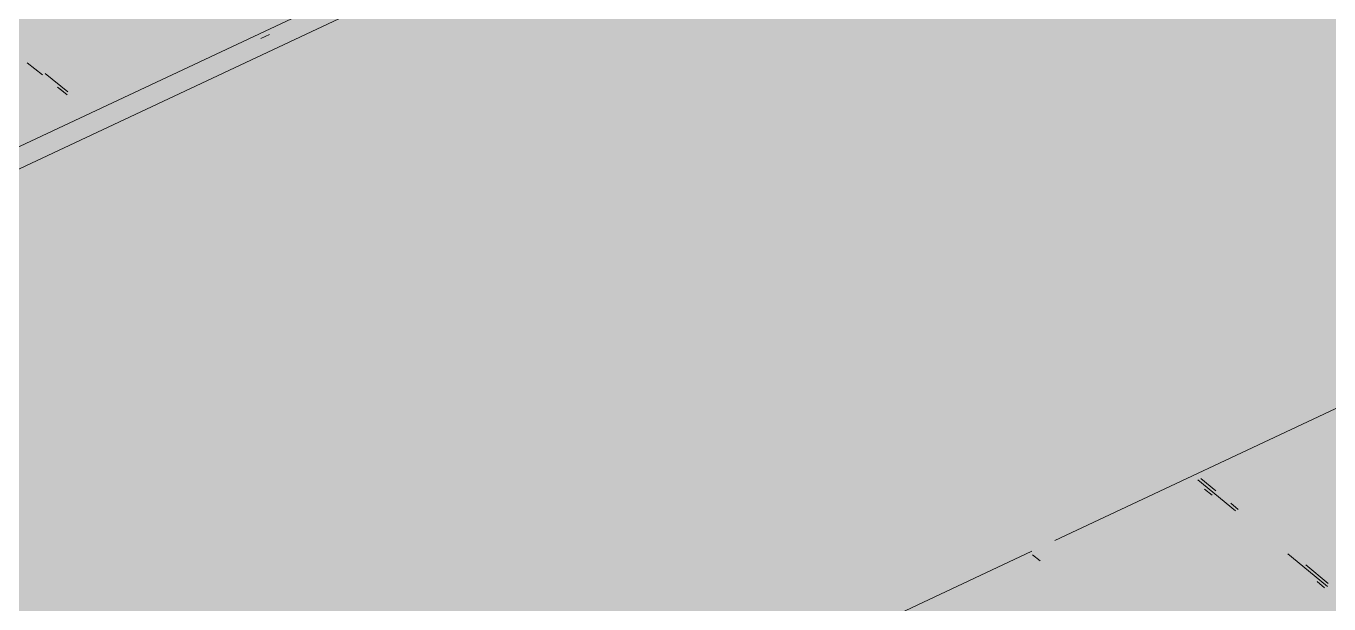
# Model space of a CAD drawing. Header units: millimetres. Extents: x 5 to 1315, y 5 to 292.
# Drawn here: x 1183.98 to 1189.68, y 91.33 to 93.86 of the extents above; entities that cross this region are included whole.
import ezdxf

# ---------------------------------------------------------------- set-up
doc = ezdxf.new("R2010")
doc.units = ezdxf.units.MM
doc.layers.add('EXISTING', color=7, linetype='Continuous')
doc.layers.add('IMAGES', color=7, linetype='Continuous')

# ---------------------------------------------------------------- blocks, each defined once
blk = doc.blocks.new('SHEET_03')
at = {"layer": 'EXISTING', "color": 250, "lineweight": 9}
for p, q in [((282.3912, 92.5982), (286.2054, 94.3889)), ((282.3912, 92.5007), (286.2054, 94.2914)), ((285.0101, 93.8035), (285.0486, 93.8216)), ((283.989, 93.6972), (284.0554, 93.6445)), ((284.1675, 93.5714), (284.0679, 93.6504)), ((284.1218, 93.5918), (284.155, 93.5655)), ((284.1644, 93.5577), (284.1312, 93.5841)), ((288.4794, 91.6112), (292.2551, 93.3838)), ((289.1823, 91.8276), (289.1168, 91.8815)), ((289.1043, 91.8756), (289.2681, 91.741)), ((289.1664, 91.8083), (289.1337, 91.8353)), ((289.2806, 91.7468), (289.2479, 91.7738)), ((284.6027, 89.7912), (288.3784, 91.5638)), ((288.3823, 91.5482), (288.415, 91.5213)), ((289.4975, 91.5524), (289.6613, 91.4178)), ((289.6738, 91.4236), (289.5755, 91.5044)), ((289.6579, 91.4043), (289.6251, 91.4313)), ((289.6704, 91.4102), (289.6376, 91.4371))]:
    blk.add_line(p, q, dxfattribs=at)
at = {"layer": 'IMAGES', "color": 7}
for points in [[(285.2873, 93.797), (285.3836, 93.797), (285.2873, 94.0863), (285.3836, 94.0863)], [(283.9382, 93.797), (284.0345, 93.797), (283.9382, 93.8935), (284.0345, 93.8935)], [(284.0345, 93.797), (284.5164, 93.797), (284.0345, 93.8935), (284.5164, 93.8935)], [(284.5164, 93.797), (284.7091, 93.797), (284.5164, 93.8935), (284.7091, 93.8935)], [(284.7091, 93.797), (284.9018, 93.797), (284.7091, 93.8935), (284.9018, 93.8935)], [(284.9018, 93.797), (284.9982, 93.797), (284.9018, 93.8935), (284.9982, 93.8935)], [(284.9982, 93.797), (285.0945, 93.797), (284.9982, 93.8935), (285.0945, 93.8935)], [(285.0945, 93.797), (285.1909, 93.797), (285.0945, 93.8935), (285.1909, 93.8935)], [(285.1909, 93.797), (285.2873, 93.797), (285.1909, 93.8935), (285.2873, 93.8935)], [(285.3836, 93.797), (285.5764, 93.797), (285.3836, 93.8935), (285.5764, 93.8935)], [(285.5764, 93.797), (285.7691, 93.797), (285.5764, 93.8935), (285.7691, 93.8935)], [(285.7691, 93.797), (287.6, 93.797), (285.7691, 93.8935), (287.6, 93.8935)], [(287.6, 93.797), (287.7927, 93.797), (287.6, 93.8935), (287.7927, 93.8935)], [(287.7927, 93.797), (287.8891, 93.797), (287.7927, 93.8935), (287.8891, 93.8935)], [(287.8891, 93.797), (287.9855, 93.797), (287.8891, 93.8935), (287.9855, 93.8935)], [(287.9855, 93.797), (288.1782, 93.797), (287.9855, 93.8935), (288.1782, 93.8935)], [(288.1782, 93.797), (288.2745, 93.797), (288.1782, 93.8935), (288.2745, 93.8935)], [(288.2745, 93.797), (288.3709, 93.797), (288.2745, 93.8935), (288.3709, 93.8935)], [(288.3709, 93.797), (292.8036, 93.797), (288.3709, 93.8935), (292.8036, 93.8935)], [(283.9382, 93.7006), (284.0345, 93.7006), (283.9382, 93.797), (284.0345, 93.797)], [(284.0345, 93.7006), (284.1309, 93.7006), (284.0345, 93.797), (284.1309, 93.797)], [(284.1309, 93.7006), (284.2273, 93.7006), (284.1309, 93.797), (284.2273, 93.797)], [(284.2273, 93.7006), (284.42, 93.7006), (284.2273, 93.797), (284.42, 93.797)], [(284.42, 93.7006), (284.5164, 93.7006), (284.42, 93.797), (284.5164, 93.797)], [(284.5164, 93.7006), (284.6127, 93.7006), (284.5164, 93.797), (284.6127, 93.797)], [(284.6127, 93.7006), (284.7091, 93.7006), (284.6127, 93.797), (284.7091, 93.797)], [(284.7091, 93.7006), (284.8055, 93.7006), (284.7091, 93.797), (284.8055, 93.797)], [(284.8055, 93.7006), (284.9018, 93.7006), (284.8055, 93.797), (284.9018, 93.797)], [(284.9018, 93.6042), (284.9982, 93.6042), (284.9018, 93.797), (284.9982, 93.797)], [(284.9982, 93.7006), (285.0945, 93.7006), (284.9982, 93.797), (285.0945, 93.797)], [(285.0945, 93.7006), (285.2873, 93.7006), (285.0945, 93.797), (285.2873, 93.797)], [(285.2873, 93.7006), (285.3836, 93.7006), (285.2873, 93.797), (285.3836, 93.797)], [(285.3836, 93.7006), (285.5764, 93.7006), (285.3836, 93.797), (285.5764, 93.797)], [(285.5764, 93.7006), (287.8891, 93.7006), (285.5764, 93.797), (287.8891, 93.797)], [(287.8891, 93.7006), (287.9855, 93.7006), (287.8891, 93.797), (287.9855, 93.797)], [(287.9855, 93.7006), (288.0818, 93.7006), (287.9855, 93.797), (288.0818, 93.797)], [(288.0818, 93.7006), (288.1782, 93.7006), (288.0818, 93.797), (288.1782, 93.797)], [(288.1782, 93.7006), (288.2745, 93.7006), (288.1782, 93.797), (288.2745, 93.797)], [(288.2745, 93.7006), (292.6109, 93.7006), (288.2745, 93.797), (292.6109, 93.797)], [(283.9382, 93.6042), (284.1309, 93.6042), (283.9382, 93.7006), (284.1309, 93.7006)], [(284.1309, 93.6042), (284.3236, 93.6042), (284.1309, 93.7006), (284.3236, 93.7006)], [(284.3236, 93.6042), (284.42, 93.6042), (284.3236, 93.7006), (284.42, 93.7006)], [(284.42, 93.6042), (284.7091, 93.6042), (284.42, 93.7006), (284.7091, 93.7006)], [(284.7091, 93.6042), (284.8055, 93.6042), (284.7091, 93.7006), (284.8055, 93.7006)], [(284.8055, 93.6042), (284.9018, 93.6042), (284.8055, 93.7006), (284.9018, 93.7006)], [(284.9982, 93.6042), (285.0945, 93.6042), (284.9982, 93.7006), (285.0945, 93.7006)], [(285.0945, 93.6042), (285.1909, 93.6042), (285.0945, 93.7006), (285.1909, 93.7006)], [(285.1909, 93.6042), (285.3836, 93.6042), (285.1909, 93.7006), (285.3836, 93.7006)], [(285.3836, 93.6042), (287.9855, 93.6042), (285.3836, 93.7006), (287.9855, 93.7006)], [(287.9855, 93.6042), (288.1782, 93.6042), (287.9855, 93.7006), (288.1782, 93.7006)], [(288.1782, 93.6042), (292.2255, 93.6042), (288.1782, 93.7006), (292.2255, 93.7006)], [(283.9382, 93.5078), (284.0345, 93.5078), (283.9382, 93.6042), (284.0345, 93.6042)], [(284.0345, 93.5078), (284.1309, 93.5078), (284.0345, 93.6042), (284.1309, 93.6042)], [(284.1309, 93.5078), (284.3236, 93.5078), (284.1309, 93.6042), (284.3236, 93.6042)], [(284.3236, 93.5078), (284.42, 93.5078), (284.3236, 93.6042), (284.42, 93.6042)], [(284.42, 93.5078), (284.5164, 93.5078), (284.42, 93.6042), (284.5164, 93.6042)], [(284.5164, 93.5078), (284.6127, 93.5078), (284.5164, 93.6042), (284.6127, 93.6042)], [(284.6127, 93.5078), (284.7091, 93.5078), (284.6127, 93.6042), (284.7091, 93.6042)], [(284.7091, 93.5078), (284.8055, 93.5078), (284.7091, 93.6042), (284.8055, 93.6042)], [(284.8055, 93.5078), (284.9018, 93.5078), (284.8055, 93.6042), (284.9018, 93.6042)], [(284.9018, 93.5078), (284.9982, 93.5078), (284.9018, 93.6042), (284.9982, 93.6042)], [(284.9982, 93.5078), (285.0945, 93.5078), (284.9982, 93.6042), (285.0945, 93.6042)], [(285.0945, 93.5078), (292.1291, 93.5078), (285.0945, 93.6042), (292.1291, 93.6042)], [(283.9382, 93.4114), (284.1309, 93.4114), (283.9382, 93.5078), (284.1309, 93.5078)], [(284.1309, 93.4114), (284.2273, 93.4114), (284.1309, 93.5078), (284.2273, 93.5078)], [(284.2273, 93.4114), (284.3236, 93.4114), (284.2273, 93.5078), (284.3236, 93.5078)], [(284.3236, 93.4114), (284.5164, 93.4114), (284.3236, 93.5078), (284.5164, 93.5078)], [(284.5164, 93.4114), (284.6127, 93.4114), (284.5164, 93.5078), (284.6127, 93.5078)], [(284.6127, 93.4114), (284.7091, 93.4114), (284.6127, 93.5078), (284.7091, 93.5078)], [(284.7091, 93.4114), (284.9982, 93.4114), (284.7091, 93.5078), (284.9982, 93.5078)], [(284.9982, 93.4114), (292.0327, 93.4114), (284.9982, 93.5078), (292.0327, 93.5078)], [(283.9382, 93.315), (284.0345, 93.315), (283.9382, 93.4114), (284.0345, 93.4114)], [(284.0345, 93.315), (284.1309, 93.315), (284.0345, 93.4114), (284.1309, 93.4114)], [(284.1309, 93.315), (284.2273, 93.315), (284.1309, 93.4114), (284.2273, 93.4114)], [(284.2273, 93.315), (284.3236, 93.315), (284.2273, 93.4114), (284.3236, 93.4114)], [(284.3236, 93.315), (284.42, 93.315), (284.3236, 93.4114), (284.42, 93.4114)], [(284.42, 93.315), (284.6127, 93.315), (284.42, 93.4114), (284.6127, 93.4114)], [(284.6127, 93.315), (284.7091, 93.315), (284.6127, 93.4114), (284.7091, 93.4114)], [(284.7091, 93.315), (291.7436, 93.315), (284.7091, 93.4114), (291.7436, 93.4114)], [(283.9382, 93.2186), (284.0345, 93.2186), (283.9382, 93.315), (284.0345, 93.315)], [(284.0345, 93.2186), (284.1309, 93.2186), (284.0345, 93.315), (284.1309, 93.315)], [(284.1309, 93.2186), (284.2273, 93.2186), (284.1309, 93.315), (284.2273, 93.315)], [(284.2273, 93.2186), (284.3236, 93.2186), (284.2273, 93.315), (284.3236, 93.315)], [(284.3236, 93.2186), (284.6127, 93.2186), (284.3236, 93.315), (284.6127, 93.315)], [(284.6127, 93.2186), (291.6473, 93.2186), (284.6127, 93.315), (291.6473, 93.315)], [(283.9382, 93.1222), (284.0345, 93.1222), (283.9382, 93.2186), (284.0345, 93.2186)], [(284.0345, 93.1222), (284.1309, 93.1222), (284.0345, 93.2186), (284.1309, 93.2186)], [(284.1309, 93.1222), (284.3236, 93.1222), (284.1309, 93.2186), (284.3236, 93.2186)], [(284.3236, 93.1222), (291.2618, 93.1222), (284.3236, 93.2186), (291.2618, 93.2186)], [(283.9382, 93.0258), (284.1309, 93.0258), (283.9382, 93.1222), (284.1309, 93.1222)], [(284.1309, 93.0258), (291.0691, 93.0258), (284.1309, 93.1222), (291.0691, 93.1222)], [(283.9382, 92.9294), (290.8764, 92.9294), (283.9382, 93.0258), (290.8764, 93.0258)], [(283.7455, 92.833), (290.6836, 92.833), (283.7455, 92.9294), (290.6836, 92.9294)], [(283.5527, 92.7366), (290.5873, 92.7366), (283.5527, 92.833), (290.5873, 92.833)], [(283.36, 92.6402), (290.2982, 92.6402), (283.36, 92.7366), (290.2982, 92.7366)], [(283.0709, 92.5438), (290.1055, 92.5438), (283.0709, 92.6402), (290.1055, 92.6402)], [(282.8782, 92.4474), (289.9127, 92.4474), (282.8782, 92.5438), (289.9127, 92.5438)], [(282.6855, 92.351), (289.72, 92.351), (282.6855, 92.4474), (289.72, 92.4474)], [(282.5891, 92.2546), (289.4309, 92.2546), (282.5891, 92.351), (289.4309, 92.351)], [(289.4309, 92.2546), (289.5273, 92.2546), (289.4309, 92.351), (289.5273, 92.351)], [(289.5273, 92.2546), (289.6236, 92.2546), (289.5273, 92.351), (289.6236, 92.351)], [(289.6236, 92.1582), (289.72, 92.1582), (289.6236, 92.351), (289.72, 92.351)], [(282.2036, 92.1582), (289.3345, 92.1582), (282.2036, 92.2546), (289.3345, 92.2546)], [(289.3345, 92.1582), (289.4309, 92.1582), (289.3345, 92.2546), (289.4309, 92.2546)], [(289.4309, 92.1582), (289.5273, 92.1582), (289.4309, 92.2546), (289.5273, 92.2546)], [(289.5273, 92.1582), (289.6236, 92.1582), (289.5273, 92.2546), (289.6236, 92.2546)], [(282.1073, 92.0618), (289.0455, 92.0618), (282.1073, 92.1582), (289.0455, 92.1582)], [(289.0455, 92.0618), (289.1418, 92.0618), (289.0455, 92.1582), (289.1418, 92.1582)], [(289.1418, 92.0618), (289.2382, 92.0618), (289.1418, 92.1582), (289.2382, 92.1582)], [(289.2382, 92.0618), (289.3345, 92.0618), (289.2382, 92.1582), (289.3345, 92.1582)], [(289.3345, 92.0618), (289.4309, 92.0618), (289.3345, 92.1582), (289.4309, 92.1582)], [(289.4309, 92.0618), (289.5273, 92.0618), (289.4309, 92.1582), (289.5273, 92.1582)], [(289.5273, 92.0618), (289.6236, 92.0618), (289.5273, 92.1582), (289.6236, 92.1582)], [(289.6236, 92.0618), (289.72, 92.0618), (289.6236, 92.1582), (289.72, 92.1582)], [(281.8182, 91.9654), (288.8527, 91.9654), (281.8182, 92.0618), (288.8527, 92.0618)], [(288.8527, 91.9654), (288.9491, 91.9654), (288.8527, 92.0618), (288.9491, 92.0618)], [(288.9491, 91.9654), (289.0455, 91.9654), (288.9491, 92.0618), (289.0455, 92.0618)], [(289.0455, 91.9654), (289.1418, 91.9654), (289.0455, 92.0618), (289.1418, 92.0618)], [(289.1418, 91.9654), (289.3345, 91.9654), (289.1418, 92.0618), (289.3345, 92.0618)], [(289.3345, 91.9654), (289.4309, 91.9654), (289.3345, 92.0618), (289.4309, 92.0618)], [(289.4309, 91.9654), (289.5273, 91.9654), (289.4309, 92.0618), (289.5273, 92.0618)], [(289.5273, 91.9654), (289.6236, 91.9654), (289.5273, 92.0618), (289.6236, 92.0618)], [(289.6236, 91.9654), (289.72, 91.9654), (289.6236, 92.0618), (289.72, 92.0618)], [(281.7218, 91.869), (288.66, 91.869), (281.7218, 91.9654), (288.66, 91.9654)], [(288.66, 91.869), (288.7564, 91.869), (288.66, 91.9654), (288.7564, 91.9654)], [(288.7564, 91.869), (288.8527, 91.869), (288.7564, 91.9654), (288.8527, 91.9654)], [(288.8527, 91.869), (288.9491, 91.869), (288.8527, 91.9654), (288.9491, 91.9654)], [(288.9491, 91.869), (289.0455, 91.869), (288.9491, 91.9654), (289.0455, 91.9654)], [(289.0455, 91.869), (289.1418, 91.869), (289.0455, 91.9654), (289.1418, 91.9654)], [(289.1418, 91.869), (289.2382, 91.869), (289.1418, 91.9654), (289.2382, 91.9654)], [(289.2382, 91.869), (289.3345, 91.869), (289.2382, 91.9654), (289.3345, 91.9654)], [(289.3345, 91.869), (289.5273, 91.869), (289.3345, 91.9654), (289.5273, 91.9654)], [(289.5273, 91.869), (289.6236, 91.869), (289.5273, 91.9654), (289.6236, 91.9654)], [(289.6236, 91.869), (289.8164, 91.869), (289.6236, 91.9654), (289.8164, 91.9654)], [(281.4327, 91.7726), (288.4673, 91.7726), (281.4327, 91.869), (288.4673, 91.869)], [(288.4673, 91.7726), (288.66, 91.7726), (288.4673, 91.869), (288.66, 91.869)], [(288.66, 91.7726), (288.8527, 91.7726), (288.66, 91.869), (288.8527, 91.869)], [(288.8527, 91.7726), (288.9491, 91.7726), (288.8527, 91.869), (288.9491, 91.869)], [(288.9491, 91.7726), (289.0455, 91.7726), (288.9491, 91.869), (289.0455, 91.869)], [(289.0455, 91.7726), (289.1418, 91.7726), (289.0455, 91.869), (289.1418, 91.869)], [(289.1418, 91.7726), (289.2382, 91.7726), (289.1418, 91.869), (289.2382, 91.869)], [(289.2382, 91.7726), (289.3345, 91.7726), (289.2382, 91.869), (289.3345, 91.869)], [(289.3345, 91.7726), (289.4309, 91.7726), (289.3345, 91.869), (289.4309, 91.869)], [(289.4309, 91.7726), (289.9127, 91.7726), (289.4309, 91.869), (289.9127, 91.869)], [(281.3364, 91.6762), (288.2745, 91.6762), (281.3364, 91.7726), (288.2745, 91.7726)], [(288.2745, 91.6762), (288.3709, 91.6762), (288.2745, 91.7726), (288.3709, 91.7726)], [(288.3709, 91.6762), (288.4673, 91.6762), (288.3709, 91.7726), (288.4673, 91.7726)], [(288.4673, 91.6762), (288.5636, 91.6762), (288.4673, 91.7726), (288.5636, 91.7726)], [(288.5636, 91.6762), (288.66, 91.6762), (288.5636, 91.7726), (288.66, 91.7726)], [(288.66, 91.6762), (288.7564, 91.6762), (288.66, 91.7726), (288.7564, 91.7726)], [(288.7564, 91.6762), (288.8527, 91.6762), (288.7564, 91.7726), (288.8527, 91.7726)], [(288.8527, 91.6762), (288.9491, 91.6762), (288.8527, 91.7726), (288.9491, 91.7726)], [(288.9491, 91.6762), (289.0455, 91.6762), (288.9491, 91.7726), (289.0455, 91.7726)], [(289.0455, 91.6762), (289.1418, 91.6762), (289.0455, 91.7726), (289.1418, 91.7726)], [(289.1418, 91.6762), (289.2382, 91.6762), (289.1418, 91.7726), (289.2382, 91.7726)], [(289.2382, 91.6762), (289.3345, 91.6762), (289.2382, 91.7726), (289.3345, 91.7726)], [(289.3345, 91.6762), (289.4309, 91.6762), (289.3345, 91.7726), (289.4309, 91.7726)], [(289.4309, 91.6762), (289.5273, 91.6762), (289.4309, 91.7726), (289.5273, 91.7726)], [(289.5273, 91.6762), (290.2018, 91.6762), (289.5273, 91.7726), (290.2018, 91.7726)], [(281.0473, 91.5798), (288.0818, 91.5798), (281.0473, 91.6762), (288.0818, 91.6762)], [(288.0818, 91.5798), (288.1782, 91.5798), (288.0818, 91.6762), (288.1782, 91.6762)], [(288.1782, 91.4834), (288.2745, 91.4834), (288.1782, 91.6762), (288.2745, 91.6762)], [(288.2745, 91.5798), (288.3709, 91.5798), (288.2745, 91.6762), (288.3709, 91.6762)], [(288.3709, 91.5798), (288.66, 91.5798), (288.3709, 91.6762), (288.66, 91.6762)], [(288.66, 91.4834), (288.7564, 91.4834), (288.66, 91.6762), (288.7564, 91.6762)], [(288.7564, 91.4834), (288.8527, 91.4834), (288.7564, 91.6762), (288.8527, 91.6762)], [(288.8527, 91.5798), (288.9491, 91.5798), (288.8527, 91.6762), (288.9491, 91.6762)], [(288.9491, 91.5798), (289.1418, 91.5798), (288.9491, 91.6762), (289.1418, 91.6762)], [(289.1418, 91.5798), (289.3345, 91.5798), (289.1418, 91.6762), (289.3345, 91.6762)], [(289.3345, 91.5798), (289.5273, 91.5798), (289.3345, 91.6762), (289.5273, 91.6762)], [(289.5273, 91.5798), (289.6236, 91.5798), (289.5273, 91.6762), (289.6236, 91.6762)], [(289.6236, 91.5798), (290.1055, 91.5798), (289.6236, 91.6762), (290.1055, 91.6762)], [(280.8545, 91.4834), (287.7927, 91.4834), (280.8545, 91.5798), (287.7927, 91.5798)], [(287.7927, 91.4834), (287.9855, 91.4834), (287.7927, 91.5798), (287.9855, 91.5798)], [(287.9855, 91.4834), (288.1782, 91.4834), (287.9855, 91.5798), (288.1782, 91.5798)], [(288.2745, 91.4834), (288.3709, 91.4834), (288.2745, 91.5798), (288.3709, 91.5798)], [(288.3709, 91.4834), (288.4673, 91.4834), (288.3709, 91.5798), (288.4673, 91.5798)], [(288.4673, 91.4834), (288.5636, 91.4834), (288.4673, 91.5798), (288.5636, 91.5798)], [(288.5636, 91.4834), (288.66, 91.4834), (288.5636, 91.5798), (288.66, 91.5798)], [(288.8527, 91.4834), (289.4309, 91.4834), (288.8527, 91.5798), (289.4309, 91.5798)], [(289.4309, 91.4834), (289.6236, 91.4834), (289.4309, 91.5798), (289.6236, 91.5798)], [(289.6236, 91.4834), (289.72, 91.4834), (289.6236, 91.5798), (289.72, 91.5798)], [(280.7582, 91.387), (287.6, 91.387), (280.7582, 91.4834), (287.6, 91.4834)], [(287.6, 91.387), (287.6964, 91.387), (287.6, 91.4834), (287.6964, 91.4834)], [(287.6964, 91.387), (287.7927, 91.387), (287.6964, 91.4834), (287.7927, 91.4834)], [(287.7927, 91.387), (287.8891, 91.387), (287.7927, 91.4834), (287.8891, 91.4834)], [(287.8891, 91.387), (287.9855, 91.387), (287.8891, 91.4834), (287.9855, 91.4834)], [(287.9855, 91.387), (288.0818, 91.387), (287.9855, 91.4834), (288.0818, 91.4834)], [(288.0818, 91.387), (288.1782, 91.387), (288.0818, 91.4834), (288.1782, 91.4834)], [(288.1782, 91.387), (288.2745, 91.387), (288.1782, 91.4834), (288.2745, 91.4834)], [(288.2745, 91.387), (288.3709, 91.387), (288.2745, 91.4834), (288.3709, 91.4834)], [(288.3709, 91.387), (288.4673, 91.387), (288.3709, 91.4834), (288.4673, 91.4834)], [(288.4673, 91.387), (288.66, 91.387), (288.4673, 91.4834), (288.66, 91.4834)], [(288.66, 91.387), (288.8527, 91.387), (288.66, 91.4834), (288.8527, 91.4834)], [(288.8527, 91.387), (288.9491, 91.387), (288.8527, 91.4834), (288.9491, 91.4834)], [(288.9491, 91.387), (289.4309, 91.387), (288.9491, 91.4834), (289.4309, 91.4834)], [(289.4309, 91.387), (289.5273, 91.387), (289.4309, 91.4834), (289.5273, 91.4834)], [(289.5273, 91.387), (289.72, 91.387), (289.5273, 91.4834), (289.72, 91.4834)], [(280.9509, 91.2906), (287.4073, 91.2906), (280.9509, 91.387), (287.4073, 91.387)], [(287.4073, 91.2906), (287.6, 91.2906), (287.4073, 91.387), (287.6, 91.387)], [(287.6, 91.2906), (287.6964, 91.2906), (287.6, 91.387), (287.6964, 91.387)], [(287.6964, 91.2906), (287.7927, 91.2906), (287.6964, 91.387), (287.7927, 91.387)], [(287.7927, 91.2906), (287.8891, 91.2906), (287.7927, 91.387), (287.8891, 91.387)], [(287.8891, 91.2906), (287.9855, 91.2906), (287.8891, 91.387), (287.9855, 91.387)], [(287.9855, 91.2906), (288.0818, 91.2906), (287.9855, 91.387), (288.0818, 91.387)], [(288.0818, 91.2906), (288.1782, 91.2906), (288.0818, 91.387), (288.1782, 91.387)], [(288.1782, 91.2906), (288.4673, 91.2906), (288.1782, 91.387), (288.4673, 91.387)], [(288.4673, 91.2906), (288.5636, 91.2906), (288.4673, 91.387), (288.5636, 91.387)], [(288.5636, 91.2906), (288.66, 91.2906), (288.5636, 91.387), (288.66, 91.387)], [(288.66, 91.2906), (288.8527, 91.2906), (288.66, 91.387), (288.8527, 91.387)], [(288.8527, 91.2906), (288.9491, 91.2906), (288.8527, 91.387), (288.9491, 91.387)], [(288.9491, 91.2906), (289.0455, 91.2906), (288.9491, 91.387), (289.0455, 91.387)], [(289.0455, 91.2906), (289.6236, 91.2906), (289.0455, 91.387), (289.6236, 91.387)], [(289.6236, 91.2906), (289.72, 91.2906), (289.6236, 91.387), (289.72, 91.387)]]:
    blk.add_solid(points, dxfattribs=at)

msp = doc.modelspace()

# ---------------------------------------------------------------- block references
msp.add_blockref('SHEET_03', (900, 0))

doc.saveas('drawing.dxf')
